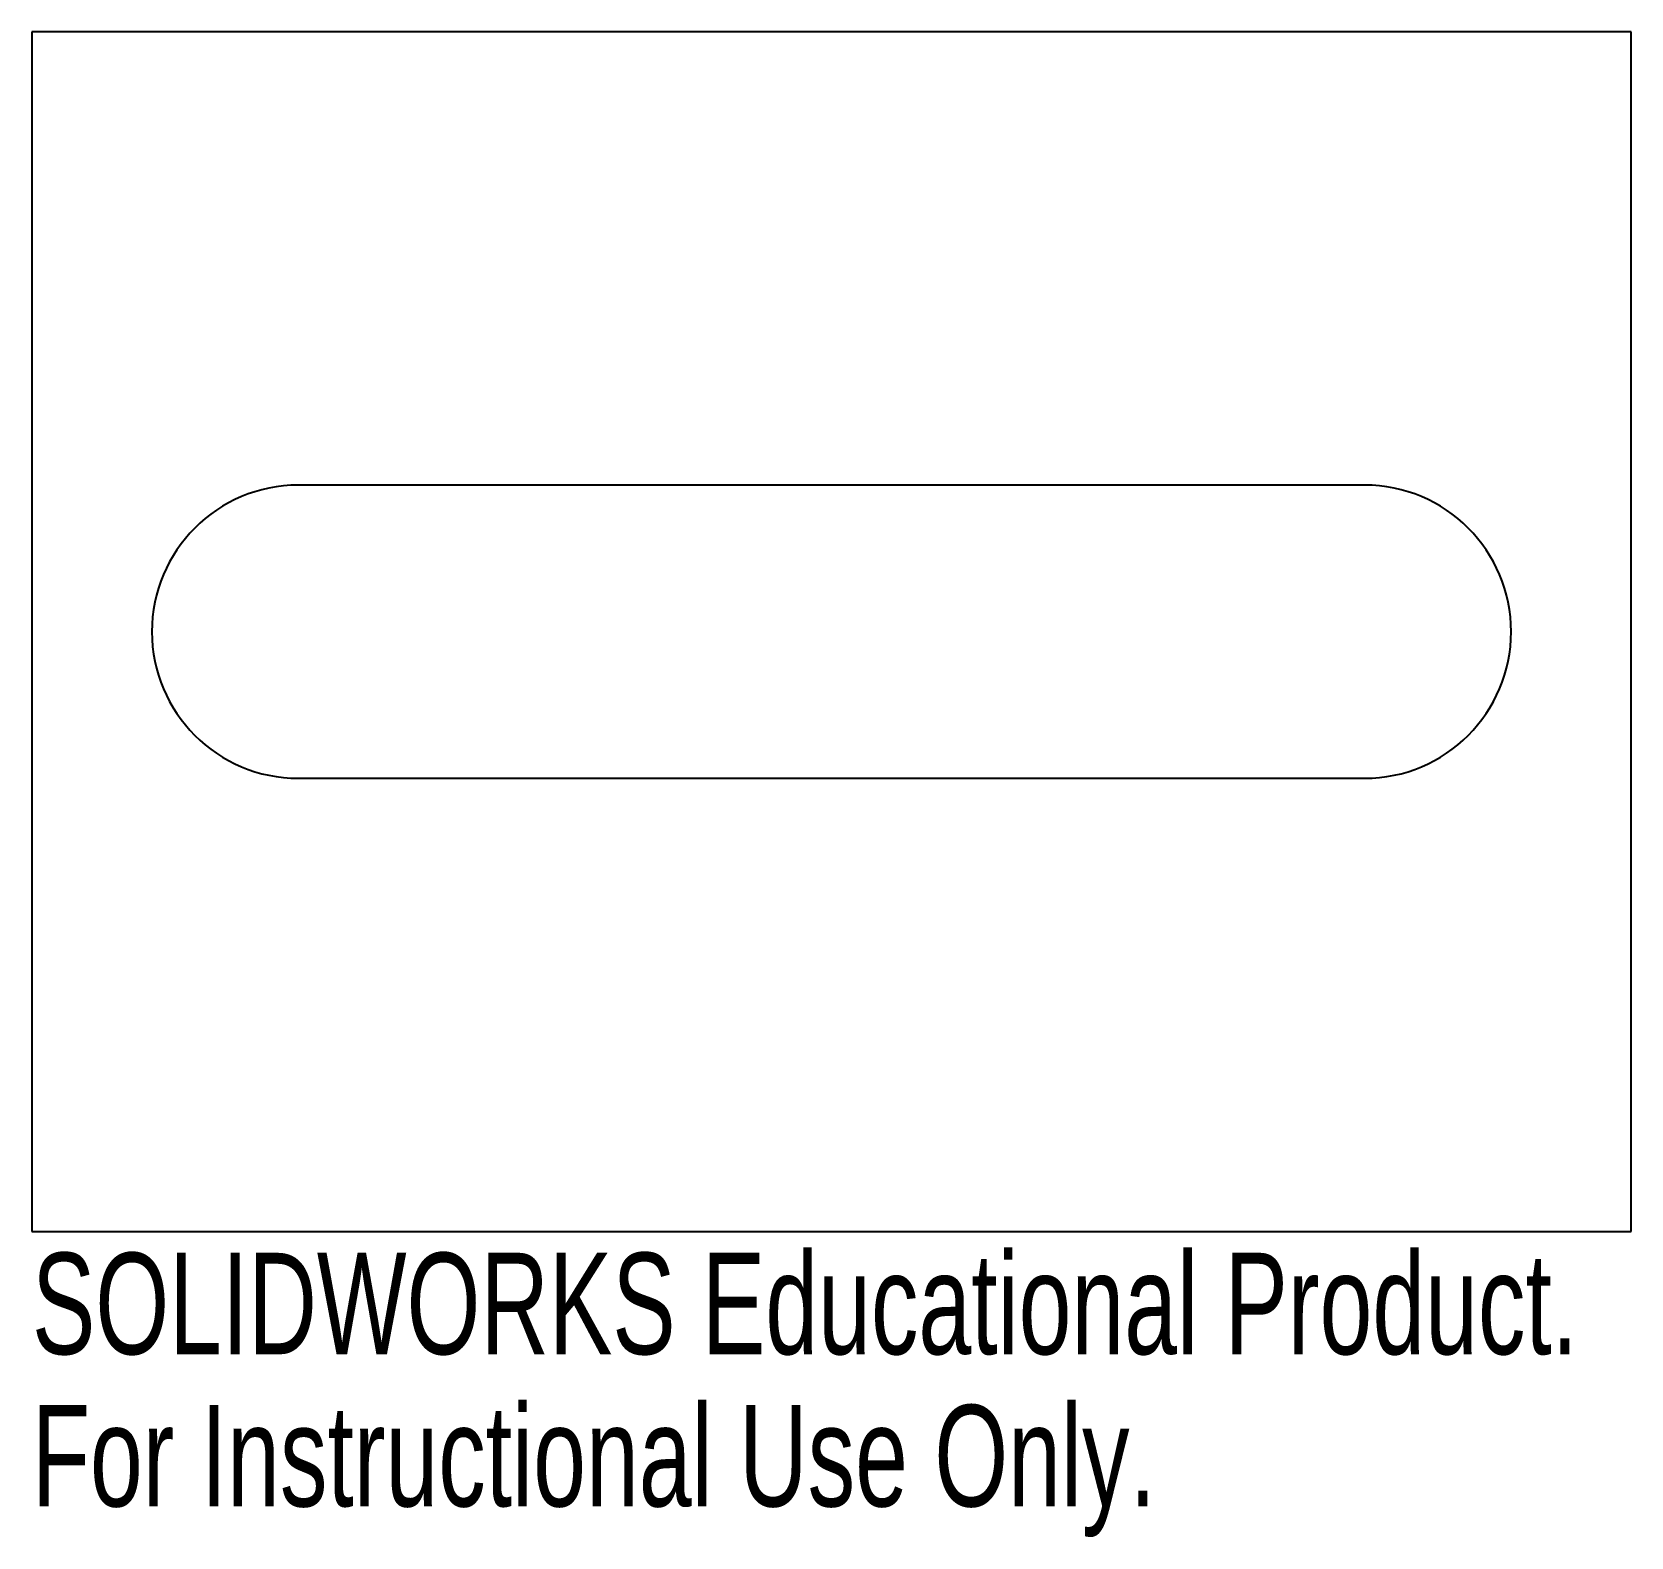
# Model space of a CAD drawing. Header units: inches. Extents: x -1.5 to 1.5, y -1.7 to 1.12.
import ezdxf

# ---------------------------------------------------------------- set-up
doc = ezdxf.new("R2010")
doc.units = ezdxf.units.IN
doc.header["$MEASUREMENT"] = 0
doc.styles.add('SLDTEXTSTYLE0', font='TXT', dxfattribs={"width": 0.7})

msp = doc.modelspace()

# ---------------------------------------------------------------- linework, layer by layer
at = {"color": 7, "linetype": 'Continuous', "lineweight": 25}
for p, q in [((-1.5, 1.125), (-1.5, -1.125)), ((1.5, 1.125), (-1.5, 1.125)), ((1.5, -1.125), (1.5, 1.125)), ((1, 0.275), (-1, 0.275)), ((-1, -0.275), (1, -0.275)), ((-1.5, -1.125), (1.5, -1.125))]:
    msp.add_line(p, q, dxfattribs=at)
for centre, start, end in [((-1, 0), 90, 270), ((1, 0), 270, 90)]:
    msp.add_arc(centre, 0.275, start, end, dxfattribs=at)

# ---------------------------------------------------------------- texts
at = {"color": 7, "linetype": 'Continuous', "char_height": 0.1903, "attachment_point": 1, "style": 'SLDTEXTSTYLE0'}
for s, insert in [('SOLIDWORKS Educational Product.', (-1.5, -1.1651)), ('For Instructional Use Only.', (-1.5, -1.4506))]:
    msp.add_mtext(s, dxfattribs=dict(at, insert=insert))

doc.saveas('drawing.dxf')
